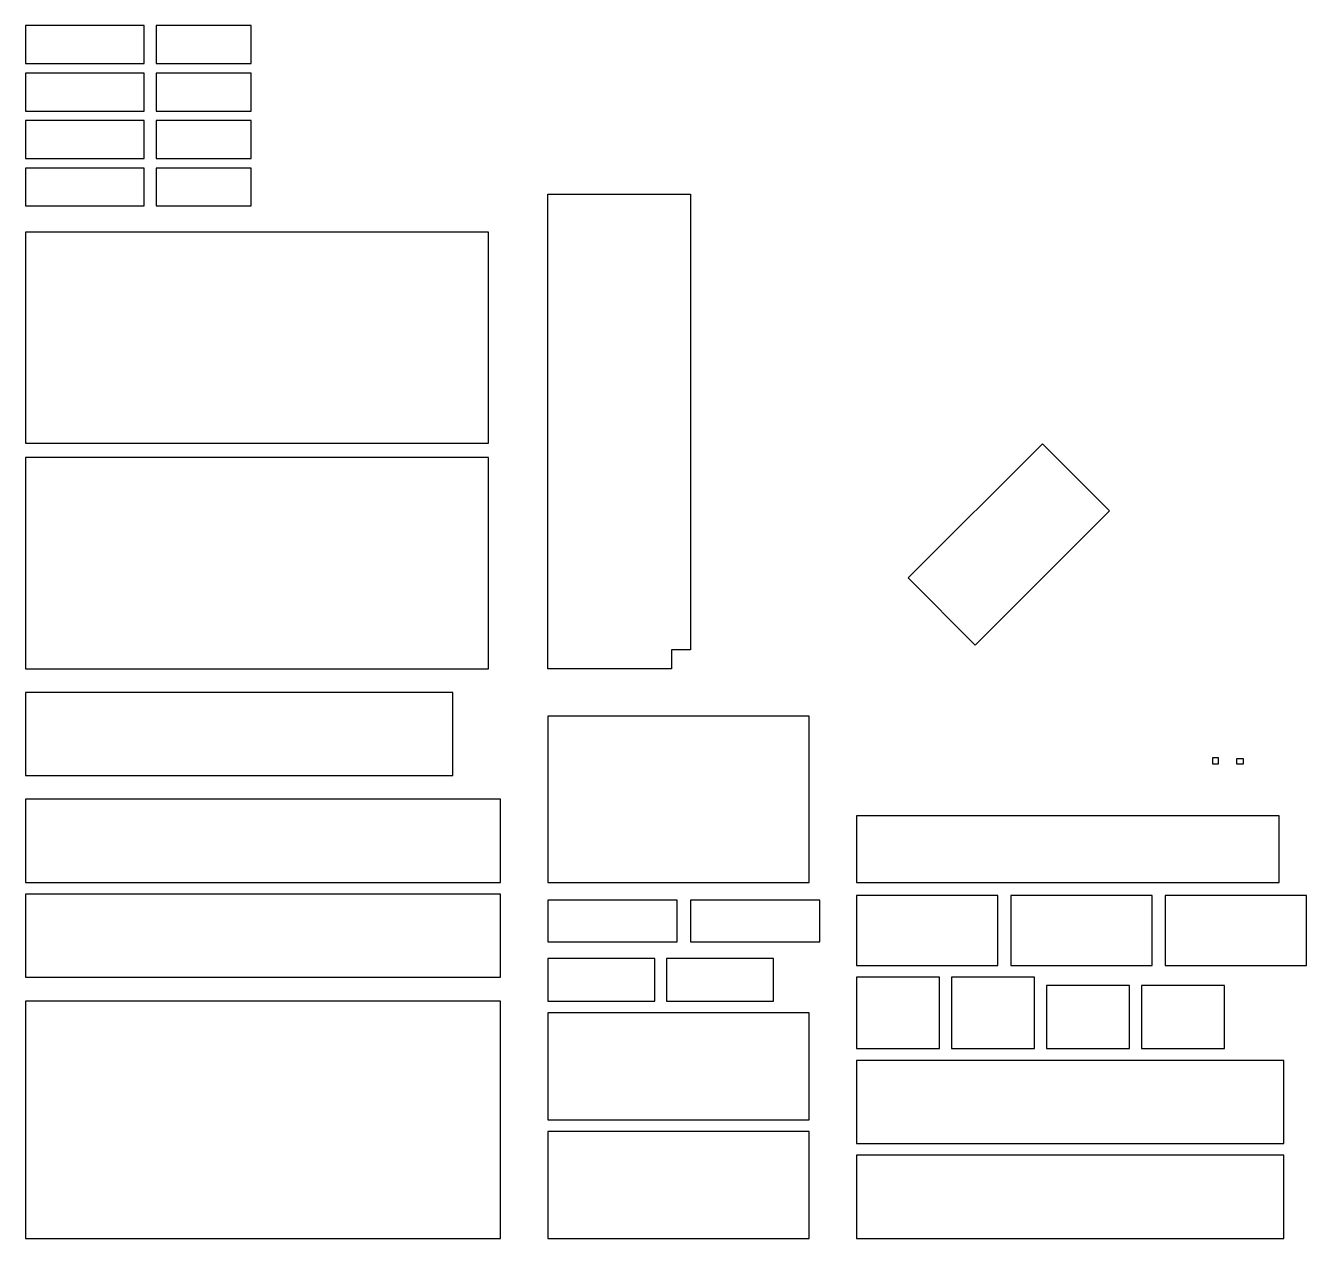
# Model space of a CAD drawing. Header units: millimetres. Extents: x 0 to 5395, y 0 to 5110.
import ezdxf

# ---------------------------------------------------------------- set-up
doc = ezdxf.new("R2010")
doc.units = ezdxf.units.MM

msp = doc.modelspace()

# ---------------------------------------------------------------- linework, layer by layer
for points in [[(0, 4950), (500, 4950), (500, 5110), (0, 5110)], [(550, 4950), (950, 4950), (950, 5110), (550, 5110)], [(0, 4750), (500, 4750), (500, 4910), (0, 4910)], [(550, 4750), (950, 4750), (950, 4910), (550, 4910)], [(0, 4550), (500, 4550), (500, 4710), (0, 4710)], [(550, 4550), (950, 4550), (950, 4710), (550, 4710)], [(0, 4350), (500, 4350), (500, 4510), (0, 4510)], [(550, 4350), (950, 4350), (950, 4510), (550, 4510)], [(2200, 2400), (2200, 4400), (2800, 4400), (2800, 2480), (2720, 2480), (2720, 2400)], [(0, 3350), (1950, 3350), (1950, 4240), (0, 4240)], [(4000, 2500), (4565.69, 3065.69), (4282.84, 3348.53), (3717.16, 2782.84)], [(0, 2400), (1950, 2400), (1950, 3290), (0, 3290)], [(0, 1950), (1800, 1950), (1800, 2300), (0, 2300)], [(2200, 1500), (3300, 1500), (3300, 2200), (2200, 2200)], [(5000, 2000), (5025, 2000), (5025, 2025), (5000, 2025)], [(5100, 2000), (5130, 2000), (5130, 2020), (5100, 2020)], [(0, 1500), (2000, 1500), (2000, 1850), (0, 1850)], [(3500, 1500), (5280, 1500), (5280, 1780), (3500, 1780)], [(0, 1100), (2000, 1100), (2000, 1450), (0, 1450)], [(2200, 1250), (2745, 1250), (2745, 1425), (2200, 1425)], [(2800, 1250), (3345, 1250), (3345, 1425), (2800, 1425)], [(3500, 1150), (4095, 1150), (4095, 1445), (3500, 1445)], [(4150, 1150), (4745, 1150), (4745, 1445), (4150, 1445)], [(4800, 1150), (5395, 1150), (5395, 1445), (4800, 1445)], [(2200, 1000), (2650, 1000), (2650, 1180), (2200, 1180)], [(2700, 1000), (3150, 1000), (3150, 1180), (2700, 1180)], [(3500, 800), (3850, 800), (3850, 1100), (3500, 1100)], [(3900, 800), (4250, 800), (4250, 1100), (3900, 1100)], [(4300, 800), (4650, 800), (4650, 1066), (4300, 1066)], [(4700, 800), (5050, 800), (5050, 1066), (4700, 1066)], [(0, 0), (2000, 0), (2000, 1000), (0, 1000)], [(2200, 500), (3300, 500), (3300, 950), (2200, 950)], [(3500, 400), (5300, 400), (5300, 750), (3500, 750)], [(2200, 0), (3300, 0), (3300, 450), (2200, 450)], [(3500, 0), (5300, 0), (5300, 350), (3500, 350)]]:
    msp.add_lwpolyline(points, close=True)

doc.saveas('drawing.dxf')
